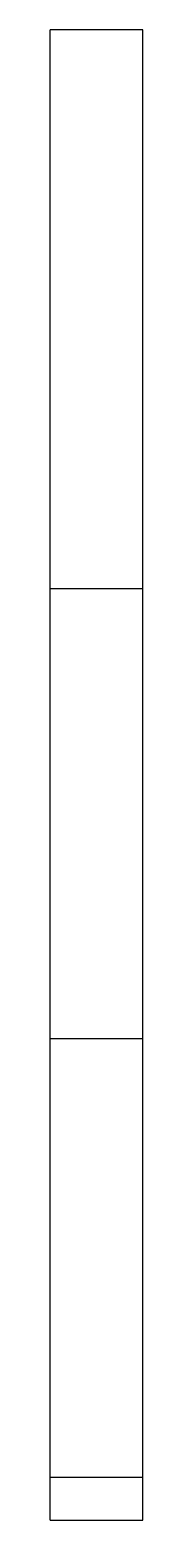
# Paper-space layout '_Left' of a CAD drawing. Header units: millimetres. Extents: x 0 to 5, y -40 to 40.
import ezdxf

# ---------------------------------------------------------------- set-up
doc = ezdxf.new("R2010")
doc.units = ezdxf.units.MM

psp = doc.layouts.new('_Left')

# ---------------------------------------------------------------- linework, layer by layer
at = {"color": 7, "linetype": 'Continuous', "lineweight": 25}
for p, q in [((5, 40), (0, 40)), ((0, -40), (0, 40)), ((5, -40), (5, 40)), ((5, 10), (0, 10)), ((0, -14.142), (5, -14.142)), ((5, -37.712), (0, -37.712)), ((0, -40), (5, -40))]:
    psp.add_line(p, q, dxfattribs=at)

doc.saveas('drawing.dxf')
